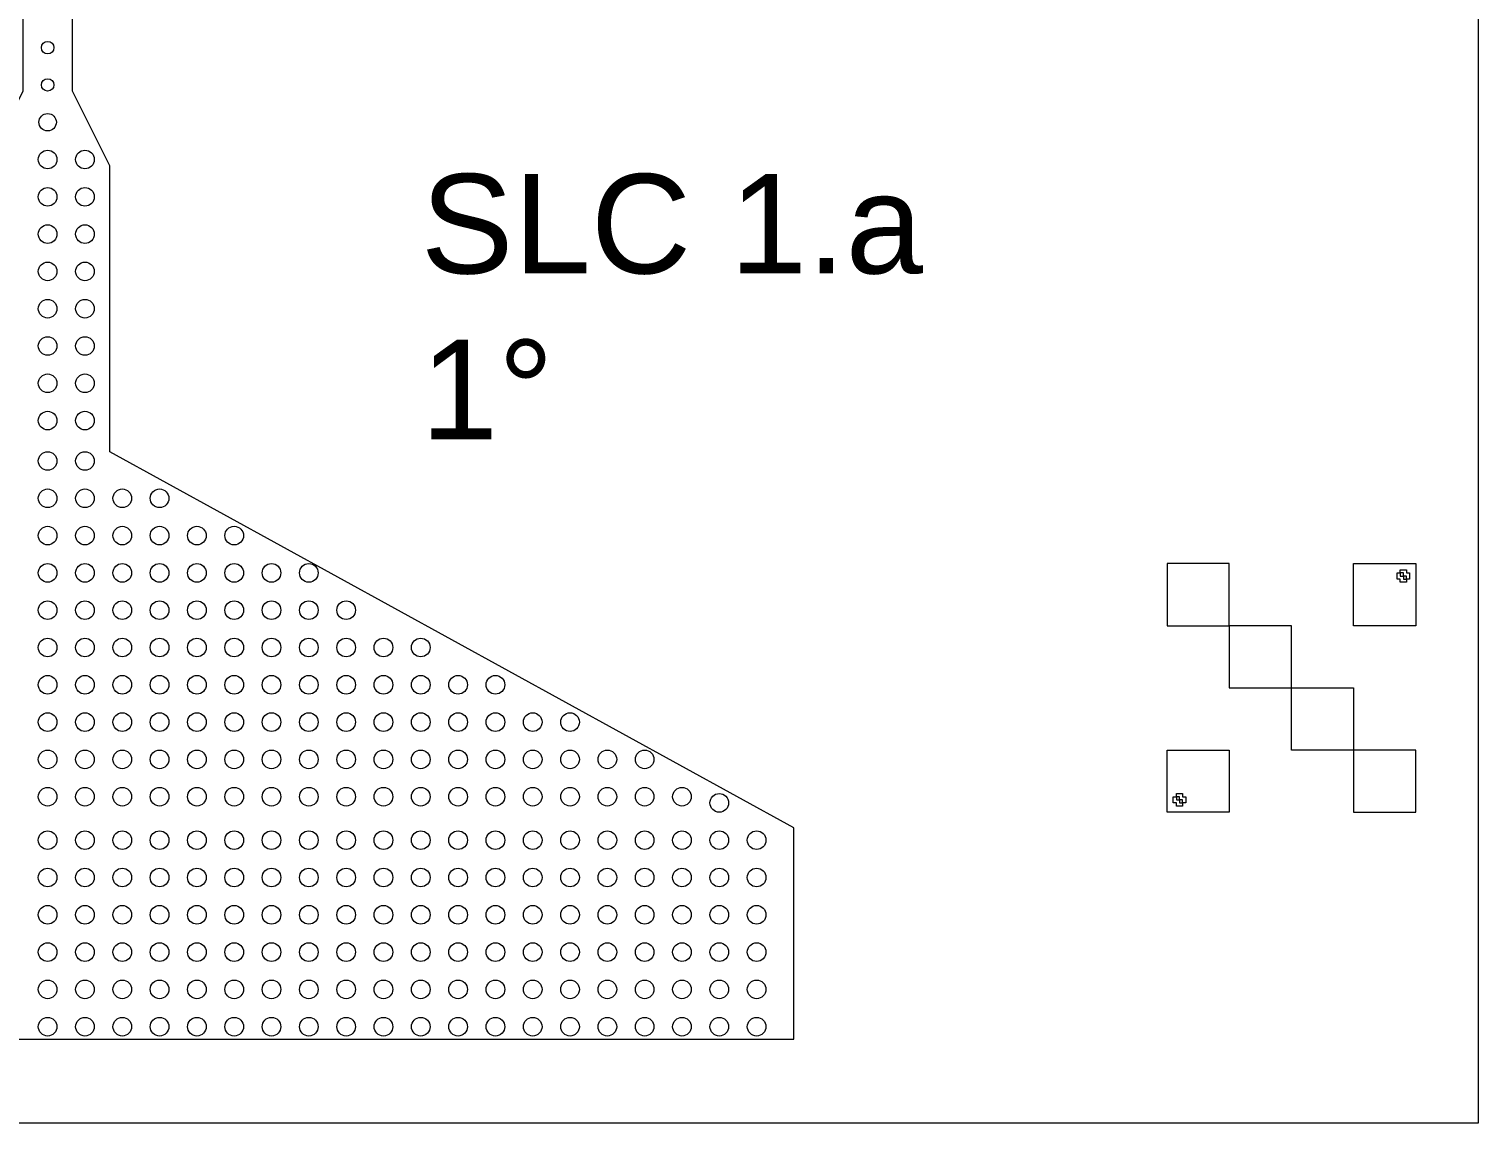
# Model space of a CAD drawing. Extents: x 1000 to 49000, y 2919 to 77300.
# Drawn here: x 12350 to 24000, y 28500 to 37300 of the extents above; entities that cross this region are included whole.
import ezdxf

# ---------------------------------------------------------------- set-up
doc = ezdxf.new("R2010")
doc.units = 13
doc.layers.add('Inner', color=4, linetype='Continuous', lineweight=0, true_color=0x00ffff)
doc.layers.add('Outer', color=1, linetype='Continuous', lineweight=0, true_color=0xff0000)
doc.styles.add('textstyle11', font='')
doc.styles.get('textstyle11').set_extended_font_data('Arial')

msp = doc.modelspace()

# ---------------------------------------------------------------- linework, layer by layer
at = {"layer": 'Inner'}
for points in [[(1000, 51500), (24000, 51500), (24000, 28500), (1000, 28500), (1000, 51500)], [(23425, 32875), (23425, 32850), (23375, 32850), (23375, 32875), (23350, 32875), (23350, 32925), (23375, 32925), (23375, 32900), (23400, 32900), (23400, 32875), (23425, 32875)], [(23425, 32875), (23425, 32900), (23400, 32900), (23400, 32925), (23375, 32925), (23375, 32950), (23425, 32950), (23425, 32925), (23450, 32925), (23450, 32875), (23425, 32875)], [(21625, 31075), (21625, 31050), (21575, 31050), (21575, 31075), (21550, 31075), (21550, 31125), (21575, 31125), (21575, 31100), (21600, 31100), (21600, 31075), (21625, 31075)], [(21625, 31075), (21625, 31100), (21600, 31100), (21600, 31125), (21575, 31125), (21575, 31150), (21625, 31150), (21625, 31125), (21650, 31125), (21650, 31075), (21625, 31075)]]:
    msp.add_lwpolyline(points, dxfattribs=at)
for centre, radius in [((12500, 37150), 50), ((12500, 36850), 50), ((12500, 36550), 70), ((12500, 36250), 75), ((12800, 36250), 75), ((12500, 35950), 75), ((12800, 35950), 75), ((12500, 35650), 75), ((12800, 35650), 75), ((12500, 35350), 75), ((12800, 35350), 75), ((12500, 35050), 75), ((12800, 35050), 75), ((12500, 34750), 75), ((12800, 34750), 75), ((12500, 34450), 75), ((12800, 34450), 75), ((12500, 34150), 75), ((12800, 34150), 75), ((12500, 33825), 75), ((12800, 33825), 75), ((12500, 33525), 75), ((12800, 33525), 75), ((13100, 33525), 75), ((13400, 33525), 75), ((12500, 33225), 75), ((12800, 33225), 75), ((13100, 33225), 75), ((13400, 33225), 75), ((13700, 33225), 75), ((14000, 33225), 75), ((12500, 32925), 75), ((12800, 32925), 75), ((13100, 32925), 75), ((13400, 32925), 75), ((13700, 32925), 75), ((14000, 32925), 75), ((14300, 32925), 75), ((14600, 32925), 75), ((12500, 32625), 75), ((12800, 32625), 75), ((13100, 32625), 75), ((13400, 32625), 75), ((13700, 32625), 75), ((14000, 32625), 75), ((14300, 32625), 75), ((14600, 32625), 75), ((14900, 32625), 75), ((12500, 32325), 75), ((12800, 32325), 75), ((13100, 32325), 75), ((13400, 32325), 75), ((13700, 32325), 75), ((14000, 32325), 75), ((14300, 32325), 75), ((14600, 32325), 75), ((14900, 32325), 75), ((15200, 32325), 75), ((15500, 32325), 75), ((12500, 32025), 75), ((12800, 32025), 75), ((13100, 32025), 75), ((13400, 32025), 75), ((13700, 32025), 75), ((14000, 32025), 75), ((14300, 32025), 75), ((14600, 32025), 75), ((14900, 32025), 75), ((15200, 32025), 75), ((15500, 32025), 75), ((15800, 32025), 75), ((16100, 32025), 75), ((12500, 31725), 75), ((12800, 31725), 75), ((13100, 31725), 75), ((13400, 31725), 75), ((13700, 31725), 75), ((14000, 31725), 75), ((14300, 31725), 75), ((14600, 31725), 75), ((14900, 31725), 75), ((15200, 31725), 75), ((15500, 31725), 75), ((15800, 31725), 75), ((16100, 31725), 75), ((16400, 31725), 75), ((16700, 31725), 75), ((12500, 31425), 75), ((12800, 31425), 75), ((13100, 31425), 75), ((13400, 31425), 75), ((13700, 31425), 75), ((14000, 31425), 75), ((14300, 31425), 75), ((14600, 31425), 75), ((14900, 31425), 75), ((15200, 31425), 75), ((15500, 31425), 75), ((15800, 31425), 75), ((16100, 31425), 75), ((16400, 31425), 75), ((16700, 31425), 75), ((17000, 31425), 75), ((17300, 31425), 75), ((12500, 31125), 75), ((12800, 31125), 75), ((13100, 31125), 75), ((13400, 31125), 75), ((13700, 31125), 75), ((14000, 31125), 75), ((14300, 31125), 75), ((14600, 31125), 75), ((14900, 31125), 75), ((15200, 31125), 75), ((15500, 31125), 75), ((15800, 31125), 75), ((16100, 31125), 75), ((16400, 31125), 75), ((16700, 31125), 75), ((17000, 31125), 75), ((17300, 31125), 75), ((17600, 31125), 75), ((17900, 31075), 75), ((12500, 30775), 75), ((12800, 30775), 75), ((13100, 30775), 75), ((13400, 30775), 75), ((13700, 30775), 75), ((14000, 30775), 75), ((14300, 30775), 75), ((14600, 30775), 75), ((14900, 30775), 75), ((15200, 30775), 75), ((15500, 30775), 75), ((15800, 30775), 75), ((16100, 30775), 75), ((16400, 30775), 75), ((16700, 30775), 75), ((17000, 30775), 75), ((17300, 30775), 75), ((17600, 30775), 75), ((17900, 30775), 75), ((18200, 30775), 75), ((12500, 30475), 75), ((12800, 30475), 75), ((13100, 30475), 75), ((13400, 30475), 75), ((13700, 30475), 75), ((14000, 30475), 75), ((14300, 30475), 75), ((14600, 30475), 75), ((14900, 30475), 75), ((15200, 30475), 75), ((15500, 30475), 75), ((15800, 30475), 75), ((16100, 30475), 75), ((16400, 30475), 75), ((16700, 30475), 75), ((17000, 30475), 75), ((17300, 30475), 75), ((17600, 30475), 75), ((17900, 30475), 75), ((18200, 30475), 75), ((12500, 30175), 75), ((12800, 30175), 75), ((13100, 30175), 75), ((13400, 30175), 75), ((13700, 30175), 75), ((14000, 30175), 75), ((14300, 30175), 75), ((14600, 30175), 75), ((14900, 30175), 75), ((15200, 30175), 75), ((15500, 30175), 75), ((15800, 30175), 75), ((16100, 30175), 75), ((16400, 30175), 75), ((16700, 30175), 75), ((17000, 30175), 75), ((17300, 30175), 75), ((17600, 30175), 75), ((17900, 30175), 75), ((18200, 30175), 75), ((12500, 29875), 75), ((12800, 29875), 75), ((13100, 29875), 75), ((13400, 29875), 75), ((13700, 29875), 75), ((14000, 29875), 75), ((14300, 29875), 75), ((14600, 29875), 75), ((14900, 29875), 75), ((15200, 29875), 75), ((15500, 29875), 75), ((15800, 29875), 75), ((16100, 29875), 75), ((16400, 29875), 75), ((16700, 29875), 75), ((17000, 29875), 75), ((17300, 29875), 75), ((17600, 29875), 75), ((17900, 29875), 75), ((18200, 29875), 75), ((12500, 29575), 75), ((12800, 29575), 75), ((13100, 29575), 75), ((13400, 29575), 75), ((13700, 29575), 75), ((14000, 29575), 75), ((14300, 29575), 75), ((14600, 29575), 75), ((14900, 29575), 75), ((15200, 29575), 75), ((15500, 29575), 75), ((15800, 29575), 75), ((16100, 29575), 75), ((16400, 29575), 75), ((16700, 29575), 75), ((17000, 29575), 75), ((17300, 29575), 75), ((17600, 29575), 75), ((17900, 29575), 75), ((18200, 29575), 75), ((12500, 29275), 75), ((12800, 29275), 75), ((13100, 29275), 75), ((13400, 29275), 75), ((13700, 29275), 75), ((14000, 29275), 75), ((14300, 29275), 75), ((14600, 29275), 75), ((14900, 29275), 75), ((15200, 29275), 75), ((15500, 29275), 75), ((15800, 29275), 75), ((16100, 29275), 75), ((16400, 29275), 75), ((16700, 29275), 75), ((17000, 29275), 75), ((17300, 29275), 75), ((17600, 29275), 75), ((17900, 29275), 75), ((18200, 29275), 75)]:
    msp.add_circle(centre, radius, dxfattribs=at)
at = {"layer": 'Outer'}
for points in [[(6500, 30875), (6500, 29175), (18500, 29175), (18500, 30875), (13000, 33900), (13000, 36200), (12700, 36800), (12700, 37800), (12600, 38200), (12400, 38200), (12300, 37800), (12300, 36800), (12000, 36200), (12000, 33900), (6500, 30875)], [(21500, 33000), (21500, 32500), (22000, 32500), (22000, 33000), (21500, 33000)], [(23000, 32500), (23000, 33000), (23500, 33000), (23500, 32500), (23000, 32500)], [(22000, 32500), (22000, 32000), (22500, 32000), (22500, 32500), (22000, 32500)], [(22500, 32000), (23000, 32000), (23000, 31500), (22500, 31500), (22500, 32000)], [(21500, 31500), (22000, 31500), (22000, 31000), (21500, 31000), (21500, 31500)], [(23000, 31500), (23000, 31000), (23500, 31000), (23500, 31500), (23000, 31500)]]:
    msp.add_lwpolyline(points, dxfattribs=at)

# ---------------------------------------------------------------- texts
at = {"layer": 'Outer', "insert": (15500, 34000), "char_height": 800, "attachment_point": 7, "style": 'textstyle11'}
msp.add_mtext('SLC 1.a\\P1%%d', dxfattribs=at)

doc.saveas('drawing.dxf')
